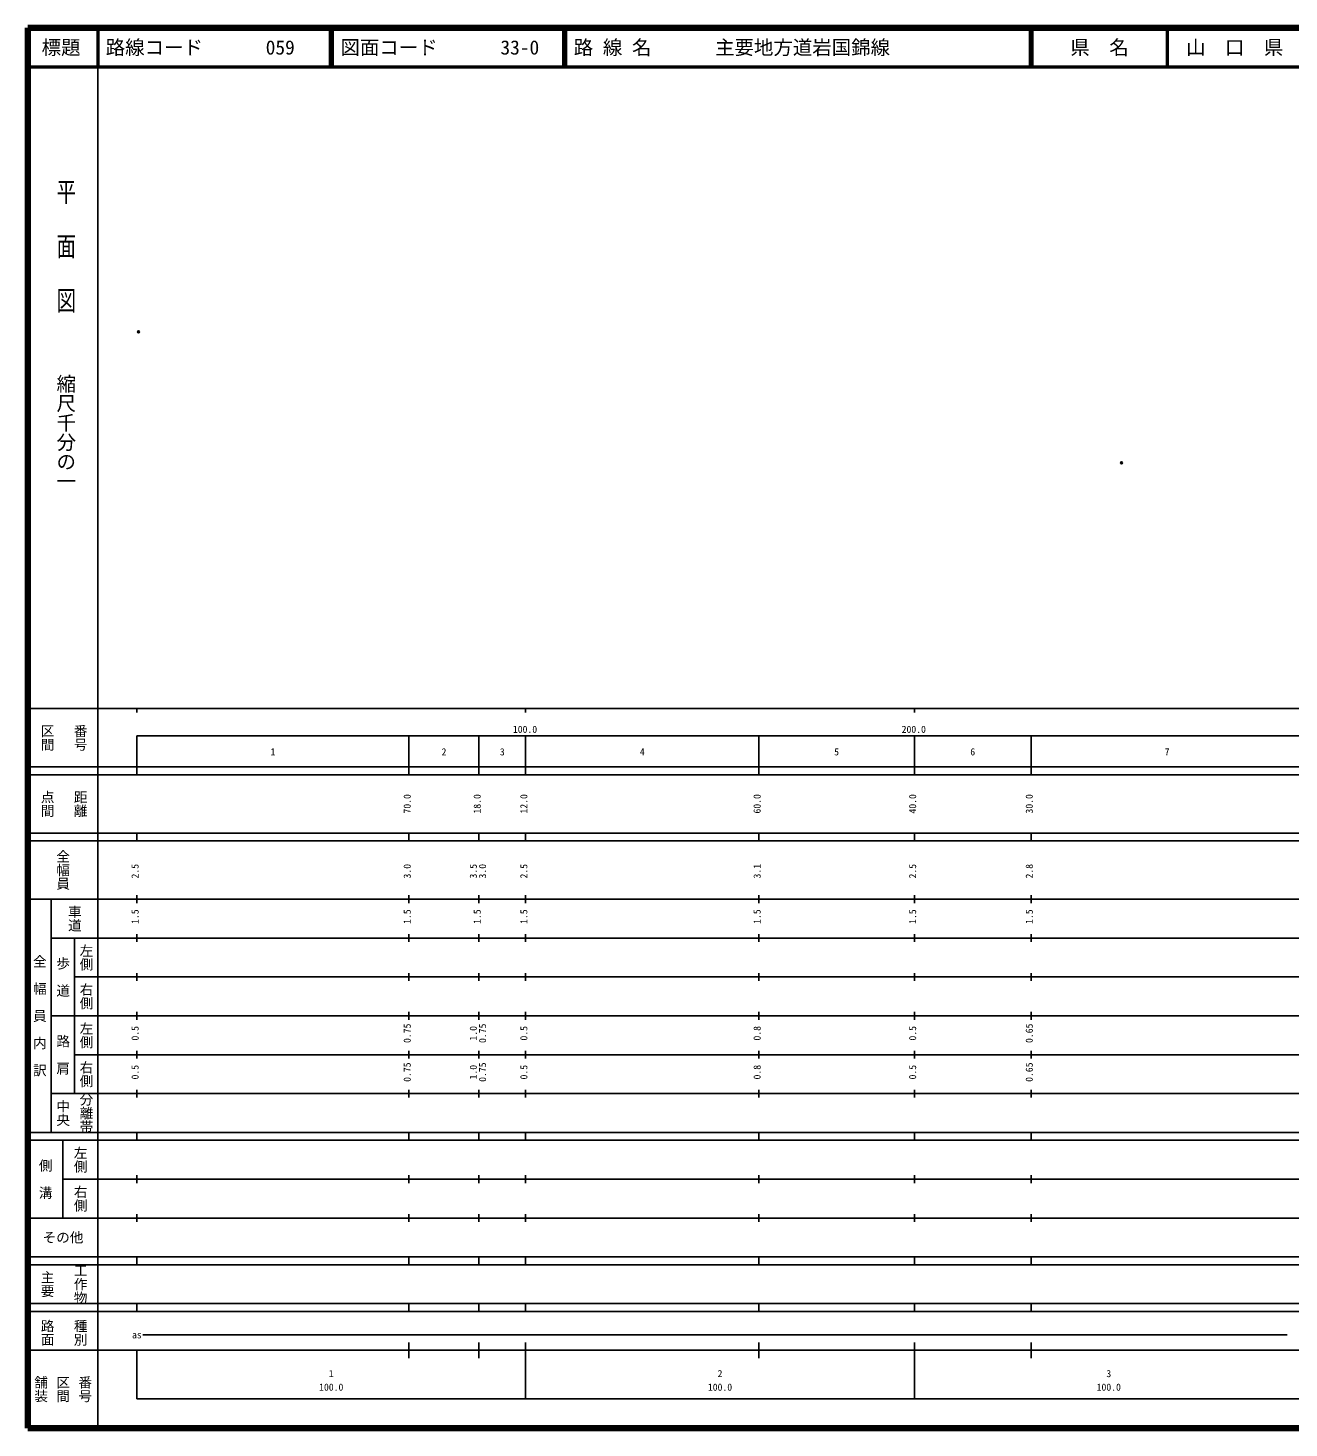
# Model space of a CAD drawing. Units: millimetres on the paper. Extents: x 40 to 680, y 20 to 380.
# Drawn here: x 40 to 364.4, y 20 to 380 of the extents above; entities that cross this region are included whole.
import ezdxf
from ezdxf.enums import TextEntityAlignment as Align

# ---------------------------------------------------------------- set-up
doc = ezdxf.new("R2010")
doc.units = ezdxf.units.MM
doc.header["$PDMODE"] = 32
doc.header["$PDSIZE"] = 0.5
doc.layers.add('M-OTRS', color=6, linetype='Continuous')
doc.layers.add('M-TTL-TXT', color=7, linetype='Continuous')
for name, color, linetype, lineweight in [('M-TTL', 2, 'Continuous', 140), ('M-TTL-BAND', 7, 'Continuous', 25), ('M-TTL-LINE', 7, 'Continuous', 50)]:
    doc.layers.add(name, color=color, linetype=linetype, lineweight=lineweight)
doc.styles.add('@ＭＳ ゴシック', font='')
doc.styles.add('ＭＳ ゴシック', font='')
doc.styles.get('@ＭＳ ゴシック').set_extended_font_data('@MS Gothic')
doc.styles.get('ＭＳ ゴシック').set_extended_font_data('MS Gothic')

msp = doc.modelspace()

# ---------------------------------------------------------------- linework, layer by layer
at = {"layer": 'M-OTRS'}
for p in [(68.426, 301.882), (321.304, 268.197)]:
    msp.add_point(p, dxfattribs=at)
at = {"layer": 'M-TTL'}
for p, q in [((40, 380), (40, 20)), ((680, 380), (40, 380)), ((40, 20), (680, 20))]:
    msp.add_line(p, q, dxfattribs=at)
at = {"layer": 'M-TTL-BAND'}
for p, q in [((58, 370), (58, 20)), ((40, 205), (579, 205)), ((68, 205), (68, 204)), ((168, 205), (168, 204)), ((268, 205), (268, 204)), ((68, 198), (579, 198)), ((68, 198), (68, 188)), ((138, 188), (138, 198)), ((156, 188), (156, 198)), ((168, 188), (168, 198)), ((228, 188), (228, 198)), ((268, 188), (268, 198)), ((298, 188), (298, 198)), ((40, 190), (579, 190)), ((40, 188), (579, 188)), ((40, 173), (579, 173)), ((68, 171), (68, 173)), ((138, 171), (138, 173)), ((156, 171), (156, 173)), ((168, 171), (168, 173)), ((228, 171), (228, 173)), ((268, 171), (268, 173)), ((298, 171), (298, 173)), ((40, 171), (579, 171)), ((40, 156), (579, 156)), ((46, 96), (46, 156)), ((68, 155), (68, 157)), ((138, 155), (138, 157)), ((156, 155), (156, 157)), ((168, 155), (168, 157)), ((228, 155), (228, 157)), ((268, 155), (268, 157)), ((298, 155), (298, 157)), ((46, 146), (579, 146)), ((52, 146), (52, 106)), ((68, 145), (68, 147)), ((138, 145), (138, 147)), ((156, 145), (156, 147)), ((168, 145), (168, 147)), ((228, 145), (228, 147)), ((268, 145), (268, 147)), ((298, 145), (298, 147)), ((68, 135), (68, 137)), ((138, 135), (138, 137)), ((156, 135), (156, 137)), ((168, 135), (168, 137)), ((228, 135), (228, 137)), ((268, 135), (268, 137)), ((298, 135), (298, 137)), ((52, 136), (579, 136)), ((46, 126), (579, 126)), ((68, 125), (68, 127)), ((138, 125), (138, 127)), ((156, 125), (156, 127)), ((168, 125), (168, 127)), ((228, 125), (228, 127)), ((268, 125), (268, 127)), ((298, 125), (298, 127)), ((52, 116), (579, 116)), ((68, 115), (68, 117)), ((138, 115), (138, 117)), ((156, 115), (156, 117)), ((168, 115), (168, 117)), ((228, 115), (228, 117)), ((268, 115), (268, 117)), ((298, 115), (298, 117)), ((46, 106), (579, 106)), ((68, 105), (68, 107)), ((138, 105), (138, 107)), ((156, 105), (156, 107)), ((168, 105), (168, 107)), ((228, 105), (228, 107)), ((268, 105), (268, 107)), ((298, 105), (298, 107)), ((40, 96), (579, 96)), ((40, 94), (579, 94)), ((49, 94), (49, 74)), ((68, 94), (68, 96)), ((138, 94), (138, 96)), ((156, 94), (156, 96)), ((168, 94), (168, 96)), ((228, 94), (228, 96)), ((268, 94), (268, 96)), ((298, 94), (298, 96)), ((49, 84), (579, 84)), ((68, 83), (68, 85)), ((138, 83), (138, 85)), ((156, 83), (156, 85)), ((168, 83), (168, 85)), ((228, 83), (228, 85)), ((268, 83), (268, 85)), ((298, 83), (298, 85)), ((40, 74), (579, 74)), ((68, 73), (68, 75)), ((138, 73), (138, 75)), ((156, 73), (156, 75)), ((168, 73), (168, 75)), ((228, 73), (228, 75)), ((268, 73), (268, 75)), ((298, 73), (298, 75)), ((40, 64), (579, 64)), ((40, 62), (579, 62)), ((68, 62), (68, 64)), ((138, 62), (138, 64)), ((156, 62), (156, 64)), ((168, 62), (168, 64)), ((228, 62), (228, 64)), ((268, 62), (268, 64)), ((298, 62), (298, 64)), ((40, 52), (579, 52)), ((68, 50), (68, 52)), ((138, 50), (138, 52)), ((156, 50), (156, 52)), ((168, 50), (168, 52)), ((228, 50), (228, 52)), ((268, 50), (268, 52)), ((298, 50), (298, 52)), ((40, 50), (579, 50)), ((69.5, 44), (363.909, 44)), ((40, 40), (579, 40)), ((68, 40), (68, 27.5)), ((138, 38), (138, 42)), ((156, 38), (156, 42)), ((168, 27.5), (168, 42)), ((228, 38), (228, 42)), ((268, 27.5), (268, 42)), ((298, 38), (298, 42)), ((68, 27.5), (579, 27.5))]:
    msp.add_line(p, q, dxfattribs=at)
at = {"layer": 'M-TTL-LINE'}
for p, q in [((58, 380), (58, 370)), ((117.75, 380), (117.75, 370)), ((118.25, 380), (118.25, 370)), ((177.75, 380), (177.75, 370)), ((178.25, 380), (178.25, 370)), ((297.75, 380), (297.75, 370)), ((298.25, 380), (298.25, 370)), ((333, 380), (333, 370)), ((40, 370), (680, 370))]:
    msp.add_line(p, q, dxfattribs=at)

# ---------------------------------------------------------------- texts
at = {"layer": 'M-TTL-BAND', "style": '@ＭＳ ゴシック', "width": 1.4}
msp.add_text('平  面  図', height=3.666, rotation=270, dxfattribs=at).set_placement((49.777, 306.475), align=Align.MIDDLE_RIGHT)
at = {"layer": 'M-TTL-BAND', "style": '@ＭＳ ゴシック'}
msp.add_text('縮尺千分の一', height=3.666, rotation=270, dxfattribs=at).set_placement((49.777, 261.03), align=Align.MIDDLE_RIGHT)
for s, p in [('区間', (45, 197.5)), ('番号', (53.5, 197.5)), ('点間', (45, 180.5)), ('距離', (53.5, 180.5)), ('全幅員', (49, 163.5)), ('車道', (52, 151)), ('左側', (55, 141)), ('全\u3000幅\u3000員\u3000内\u3000訳', (43, 126)), ('歩\u3000道', (49, 136)), ('右側', (55, 131)), ('左側', (55, 121)), ('路\u3000肩', (49, 116)), ('右側', (55, 111)), ('分離帯', (55, 101)), ('中央', (49, 101)), ('左側', (53.5, 89)), ('側\u3000溝', (44.5, 84)), ('右側', (53.5, 79)), ('工作物', (53.5, 57)), ('主要', (45, 57)), ('路面', (45, 44.5)), ('種別', (53.5, 44.5)), ('舗装', (43.333, 30)), ('区間', (49, 30)), ('番号', (54.667, 30))]:
    msp.add_text(s, height=2.566, rotation=270, dxfattribs=at).set_placement(p, align=Align.MIDDLE_CENTER)
at = {"layer": 'M-TTL-BAND', "style": 'ＭＳ ゴシック'}
for s, p in [('100.0', (167.844, 198.195)), ('200.0', (267.844, 198.195)), ('1', (103, 192.405)), ('2', (147, 192.405)), ('3', (162, 192.405)), ('4', (198, 192.405)), ('5', (248, 192.405)), ('6', (283, 192.405)), ('7', (333, 192.405)), ('as', (68, 42.5)), ('1', (118, 32.523)), ('2', (218, 32.523)), ('3', (318, 32.523)), ('100.0', (118, 29.033)), ('100.0', (218, 29.033)), ('100.0', (318, 29.033))]:
    msp.add_text(s, height=1.833, dxfattribs=at).set_placement(p, align=Align.BOTTOM_CENTER)
for s, p in [('70.0', (139, 180.5)), ('18.0', (157, 180.5)), ('12.0', (169, 180.5)), ('60.0', (229, 180.5)), ('40.0', (269, 180.5)), ('30.0', (299, 180.5)), ('2.5', (69, 163.174)), ('3.0', (139, 163.174)), ('3.5', (156, 163.174)), ('3.0', (158.37, 163.174)), ('2.5', (169, 163.174)), ('3.1', (229, 163.174)), ('2.5', (269, 163.174)), ('2.8', (299, 163.174)), ('1.5', (69, 151.5)), ('1.5', (139, 151.5)), ('1.5', (157, 151.5)), ('1.5', (169, 151.5)), ('1.5', (229, 151.5)), ('1.5', (269, 151.5)), ('1.5', (299, 151.5)), ('0.5', (69, 121.5)), ('0.75', (139, 121.5)), ('1.0', (156, 121.5)), ('0.75', (158.37, 121.5)), ('0.5', (169, 121.5)), ('0.8', (229, 121.5)), ('0.5', (269, 121.5)), ('0.65', (299, 121.5)), ('0.5', (69, 111.5)), ('0.75', (139, 111.5)), ('1.0', (156, 111.5)), ('0.75', (158.37, 111.5)), ('0.5', (169, 111.5)), ('0.8', (229, 111.5)), ('0.5', (269, 111.5)), ('0.65', (299, 111.5))]:
    msp.add_text(s, height=1.833, rotation=90, dxfattribs=at).set_placement(p, align=Align.BOTTOM_CENTER)
msp.add_text('その他', height=2.566, dxfattribs=at).set_placement((49, 69), align=Align.MIDDLE_CENTER)
at = {"layer": 'M-TTL-TXT', "style": 'ＭＳ ゴシック'}
for s, p in [('標題', (48.5, 375)), ('県\u3000名', (315.625, 375)), ('山\u3000口\u3000県', (350.375, 375))]:
    msp.add_text(s, height=3.666, dxfattribs=at).set_placement(p, align=Align.MIDDLE_CENTER)
for s, p in [('路線コード', (60, 375)), ('059', (101.142, 375)), ('図面コード', (120.38, 375)), ('33-0', (161.521, 375)), ('路 線 名', (180.38, 375)), ('主要地方道岩国錦線', (216.734, 375))]:
    msp.add_text(s, height=3.666, dxfattribs=at).set_placement(p, align=Align.MIDDLE_LEFT)

doc.saveas('drawing.dxf')
